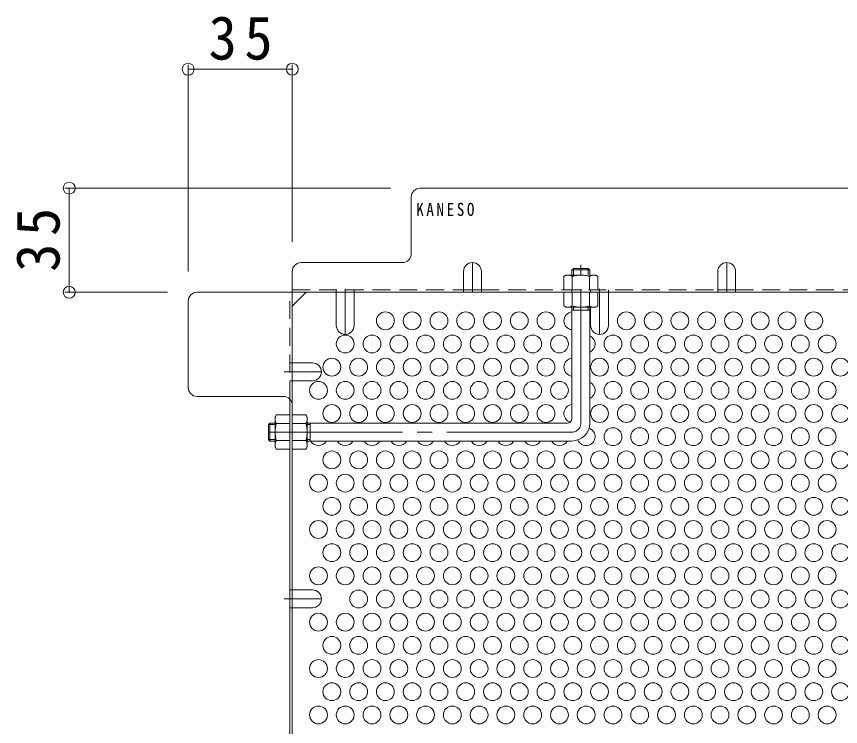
# Model space of a CAD drawing. Units: millimetres at full size, sheet at 1:5; details may follow other scales. Extents: x -1338 to 1352, y -985 to 867.
# Drawn here: x 126 to 403, y 612.9 to 851.6 of the extents above; entities that cross this region are included whole.
import ezdxf

# ---------------------------------------------------------------- set-up
doc = ezdxf.new("R2010")
doc.units = ezdxf.units.MM
doc.header["$LTSCALE"] = 5
doc.header["$PDMODE"] = 32
doc.header["$PDSIZE"] = 4
for name, pattern in [('CHAIN1', [8, 5, -1, 1, -1]), ('CHAIN2', [12, 9, -1, 1, -1]), ('DASHED1', [1.8, 1.2, -0.6])]:
    doc.linetypes.add(name, pattern=pattern)
for name, color, linetype, lineweight in [('5-1', 3, 'Continuous', 9), ('5-4', 7, 'Continuous', 9), ('5-5', 7, 'Continuous', 9), ('5-6', 2, 'Continuous', 9), ('5-7', 2, 'Continuous', 9), ('5-8', 2, 'Continuous', 9), ('5-B', 2, 'Continuous', 9)]:
    doc.layers.add(name, color=color, linetype=linetype, lineweight=lineweight)
doc.styles.add('ＭＳ ゴシック', font='')
doc.styles.get('ＭＳ ゴシック').set_extended_font_data('MS Gothic')

msp = doc.modelspace()

# ---------------------------------------------------------------- linework, layer by layer
at = {"layer": '5-1', "linetype": 'CHAIN2'}
for p, q in [((315.696, 714.907), (315.696, 768.139)), ((210.696, 711.907), (312.696, 711.907))]:
    msp.add_line(p, q, dxfattribs=at)
at = {"layer": '5-1', "linetype": 'DASHED1'}
for p, q in [((312.696, 766.407), (313.196, 766.907)), ((318.696, 766.407), (312.696, 766.407)), ((312.696, 766.407), (312.696, 764.707)), ((318.196, 766.907), (313.196, 766.907)), ((313.196, 764.707), (313.196, 766.907)), ((318.696, 766.407), (318.196, 766.907)), ((318.196, 764.707), (318.196, 766.907)), ((318.696, 766.407), (318.696, 764.707))]:
    msp.add_line(p, q, dxfattribs=at)
at = {"layer": '5-1'}
for p, q in [((312.696, 716.407), (312.696, 753.907)), ((313.196, 752.907), (313.196, 753.907)), ((318.196, 752.907), (318.196, 753.907)), ((318.696, 714.907), (318.696, 753.907)), ((318.696, 752.907), (312.696, 752.907)), ((211.196, 714.907), (210.696, 714.407)), ((211.196, 714.907), (211.196, 708.907)), ((211.196, 714.907), (212.896, 714.907)), ((223.696, 714.907), (311.196, 714.907)), ((224.696, 714.907), (224.696, 708.907)), ((210.696, 714.407), (210.696, 709.407)), ((212.896, 714.407), (210.696, 714.407)), ((224.696, 714.407), (223.696, 714.407)), ((211.196, 708.907), (210.696, 709.407)), ((212.896, 709.407), (210.696, 709.407)), ((224.696, 709.407), (223.696, 709.407)), ((211.196, 708.907), (212.896, 708.907)), ((223.696, 708.907), (312.696, 708.907))]:
    msp.add_line(p, q, dxfattribs=at)
for centre, radius in [((311.196, 716.407), 1.5), ((312.696, 714.907), 6)]:
    msp.add_arc(centre, radius, 270, 0, dxfattribs=at)
at = {"layer": '5-1', "linetype": 'CHAIN2'}
msp.add_arc((312.696, 714.907), 3, 270, 0, dxfattribs=at)
at = {"layer": '5-4'}
for p, q in [((183.693, 835.407), (183.693, 765.907)), ((183.693, 833.907), (218.696, 833.907)), ((218.696, 835.407), (218.696, 775.907)), ((142.193, 793.907), (251.697, 793.907)), ((143.693, 793.907), (143.693, 758.907)), ((142.193, 758.907), (176.693, 758.907))]:
    msp.add_line(p, q, dxfattribs=at)
for p in [(183.693, 833.907), (218.696, 833.907), (143.693, 793.907), (143.693, 758.907)]:
    msp.add_point(p, dxfattribs=at)
at = {"layer": '5-6'}
for centre in [(249.996, 749.327), (258.996, 749.327), (267.996, 749.327), (276.996, 749.327), (285.996, 749.327), (294.996, 749.327), (303.996, 749.327), (330.996, 749.327), (339.996, 749.327), (348.996, 749.327), (357.996, 749.327), (366.996, 749.327), (375.996, 749.327), (384.996, 749.327), (393.996, 749.327), (236.496, 741.533), (245.496, 741.533), (254.496, 741.533), (263.496, 741.533), (272.496, 741.533), (281.496, 741.533), (290.496, 741.533), (299.496, 741.533), (308.496, 741.533), (326.496, 741.533), (335.496, 741.533), (344.496, 741.533), (353.496, 741.533), (362.496, 741.533), (371.496, 741.533), (380.496, 741.533), (389.496, 741.533), (398.496, 741.533), (231.996, 733.739), (240.996, 733.739), (249.996, 733.739), (258.996, 733.739), (267.996, 733.739), (276.996, 733.739), (285.996, 733.739), (294.996, 733.739), (303.996, 733.739), (321.996, 733.739), (330.996, 733.739), (339.996, 733.739), (348.996, 733.739), (357.996, 733.739), (366.996, 733.739), (375.996, 733.739), (384.996, 733.739), (393.996, 733.739), (402.996, 733.739), (227.496, 725.945), (236.496, 725.945), (245.496, 725.945), (254.496, 725.945), (263.496, 725.945), (272.496, 725.945), (281.496, 725.945), (290.496, 725.945), (299.496, 725.945), (308.496, 725.945), (326.496, 725.945), (335.496, 725.945), (344.496, 725.945), (353.496, 725.945), (362.496, 725.945), (371.496, 725.945), (380.496, 725.945), (389.496, 725.945), (398.496, 725.945), (231.996, 718.151), (240.996, 718.151), (249.996, 718.151), (258.996, 718.151), (267.996, 718.151), (276.996, 718.151), (285.996, 718.151), (294.996, 718.151), (303.996, 718.151), (321.996, 718.151), (330.996, 718.151), (339.996, 718.151), (348.996, 718.151), (357.996, 718.151), (366.996, 718.151), (375.996, 718.151), (384.996, 718.151), (393.996, 718.151), (402.996, 718.151), (326.496, 710.356), (335.496, 710.356), (344.496, 710.356), (353.496, 710.356), (362.496, 710.356), (371.496, 710.356), (380.496, 710.356), (389.496, 710.356), (398.496, 710.356), (231.996, 702.562), (240.996, 702.562), (249.996, 702.562), (258.996, 702.562), (267.996, 702.562), (276.996, 702.562), (285.996, 702.562), (294.996, 702.562), (303.996, 702.562), (312.996, 702.562), (321.996, 702.562), (330.996, 702.562), (339.996, 702.562), (348.996, 702.562), (357.996, 702.562), (366.996, 702.562), (375.996, 702.562), (384.996, 702.562), (393.996, 702.562), (402.996, 702.562), (227.496, 694.768), (236.496, 694.768), (245.496, 694.768), (254.496, 694.768), (263.496, 694.768), (272.496, 694.768), (281.496, 694.768), (290.496, 694.768), (299.496, 694.768), (308.496, 694.768), (317.496, 694.768), (326.496, 694.768), (335.496, 694.768), (344.496, 694.768), (353.496, 694.768), (362.496, 694.768), (371.496, 694.768), (380.496, 694.768), (389.496, 694.768), (398.496, 694.768), (231.996, 686.974), (240.996, 686.974), (249.996, 686.974), (258.996, 686.974), (267.996, 686.974), (276.996, 686.974), (285.996, 686.974), (294.996, 686.974), (303.996, 686.974), (312.996, 686.974), (321.996, 686.974), (330.996, 686.974), (339.996, 686.974), (348.996, 686.974), (357.996, 686.974), (366.996, 686.974), (375.996, 686.974), (384.996, 686.974), (393.996, 686.974), (402.996, 686.974), (227.496, 679.179), (236.496, 679.179), (245.496, 679.179), (254.496, 679.179), (263.496, 679.179), (272.496, 679.179), (281.496, 679.179), (290.496, 679.179), (299.496, 679.179), (308.496, 679.179), (317.496, 679.179), (326.496, 679.179), (335.496, 679.179), (344.496, 679.179), (353.496, 679.179), (362.496, 679.179), (371.496, 679.179), (380.496, 679.179), (389.496, 679.179), (398.496, 679.179), (231.996, 671.385), (240.996, 671.385), (249.996, 671.385), (258.996, 671.385), (267.996, 671.385), (276.996, 671.385), (285.996, 671.385), (294.996, 671.385), (303.996, 671.385), (312.996, 671.385), (321.996, 671.385), (330.996, 671.385), (339.996, 671.385), (348.996, 671.385), (357.996, 671.385), (366.996, 671.385), (375.996, 671.385), (384.996, 671.385), (393.996, 671.385), (402.996, 671.385), (227.496, 663.591), (236.496, 663.591), (245.496, 663.591), (254.496, 663.591), (263.496, 663.591), (272.496, 663.591), (281.496, 663.591), (290.496, 663.591), (299.496, 663.591), (308.496, 663.591), (317.496, 663.591), (326.496, 663.591), (335.496, 663.591), (344.496, 663.591), (353.496, 663.591), (362.496, 663.591), (371.496, 663.591), (380.496, 663.591), (389.496, 663.591), (398.496, 663.591), (240.996, 655.797), (249.996, 655.797), (258.996, 655.797), (267.996, 655.797), (276.996, 655.797), (285.996, 655.797), (294.996, 655.797), (303.996, 655.797), (312.996, 655.797), (321.996, 655.797), (330.996, 655.797), (339.996, 655.797), (348.996, 655.797), (357.996, 655.797), (366.996, 655.797), (375.996, 655.797), (384.996, 655.797), (393.996, 655.797), (402.996, 655.797), (227.496, 648.003), (236.496, 648.003), (245.496, 648.003), (254.496, 648.003), (263.496, 648.003), (272.496, 648.003), (281.496, 648.003), (290.496, 648.003), (299.496, 648.003), (308.496, 648.003), (317.496, 648.003), (326.496, 648.003), (335.496, 648.003), (344.496, 648.003), (353.496, 648.003), (362.496, 648.003), (371.496, 648.003), (380.496, 648.003), (389.496, 648.003), (398.496, 648.003), (231.996, 640.208), (240.996, 640.208), (249.996, 640.208), (258.996, 640.208), (267.996, 640.208), (276.996, 640.208), (285.996, 640.208), (294.996, 640.208), (303.996, 640.208), (312.996, 640.208), (321.996, 640.208), (330.996, 640.208), (339.996, 640.208), (348.996, 640.208), (357.996, 640.208), (366.996, 640.208), (375.996, 640.208), (384.996, 640.208), (393.996, 640.208), (402.996, 640.208), (227.496, 632.414), (236.496, 632.414), (245.496, 632.414), (254.496, 632.414), (263.496, 632.414), (272.496, 632.414), (281.496, 632.414), (290.496, 632.414), (299.496, 632.414), (308.496, 632.414), (317.496, 632.414), (326.496, 632.414), (335.496, 632.414), (344.496, 632.414), (353.496, 632.414), (362.496, 632.414), (371.496, 632.414), (380.496, 632.414), (389.496, 632.414), (398.496, 632.414), (231.996, 624.62), (240.996, 624.62), (249.996, 624.62), (258.996, 624.62), (267.996, 624.62), (276.996, 624.62), (285.996, 624.62), (294.996, 624.62), (303.996, 624.62), (312.996, 624.62), (321.996, 624.62), (330.996, 624.62), (339.996, 624.62), (348.996, 624.62), (357.996, 624.62), (366.996, 624.62), (375.996, 624.62), (384.996, 624.62), (393.996, 624.62), (402.996, 624.62), (227.496, 616.826), (236.496, 616.826), (245.496, 616.826), (254.496, 616.826), (263.496, 616.826), (272.496, 616.826), (281.496, 616.826), (290.496, 616.826), (299.496, 616.826), (308.496, 616.826), (317.496, 616.826), (326.496, 616.826), (335.496, 616.826), (344.496, 616.826), (353.496, 616.826), (362.496, 616.826), (371.496, 616.826), (380.496, 616.826), (389.496, 616.826), (398.496, 616.826)]:
    msp.add_circle(centre, 3, dxfattribs=at)
for centre, start, end in [((312.996, 749.327), 95.73917, 264.26083), ((317.496, 741.533), 293.57818, 66.42182), ((312.996, 733.739), 95.73917, 264.26083), ((317.496, 725.945), 293.57818, 66.42182), ((312.996, 718.151), 95.73917, 254.7612), ((317.496, 710.356), 202.34376, 71.25778), ((227.496, 710.356), 209.83741, 330.16259), ((236.496, 710.356), 209.83741, 330.16259), ((245.496, 710.356), 209.83741, 330.16259), ((254.496, 710.356), 209.83741, 330.16259), ((263.496, 710.356), 209.83741, 330.16259), ((272.496, 710.356), 209.83741, 330.16259), ((281.496, 710.356), 209.83741, 330.16259), ((290.496, 710.356), 209.83741, 330.16259), ((299.496, 710.356), 209.83741, 330.16259), ((308.496, 710.356), 209.83741, 330.16259)]:
    msp.add_arc(centre, 3, start, end, dxfattribs=at)
at = {"layer": '5-7'}
for p, q in [((553.296, 793.907), (261.697, 793.907)), ((258.697, 771.907), (258.697, 790.907)), ((221.696, 768.907), (255.697, 768.907)), ((218.696, 765.907), (218.696, 374.3)), ((276.246, 759.707), (282.246, 759.707)), ((361.746, 759.707), (367.746, 759.707)), ((186.693, 758.907), (628.3, 758.907)), ((218.696, 754.295), (223.309, 758.907)), ((183.693, 726.906), (183.693, 755.907)), ((215.696, 723.906), (186.693, 723.906)), ((217.896, 722.946), (217.896, 588.564))]:
    msp.add_line(p, q, dxfattribs=at)
at = {"layer": '5-7', "linetype": 'DASHED1'}
for p, q in [((218.696, 759.707), (276.246, 759.707)), ((233.496, 758.907), (233.496, 759.707)), ((239.496, 758.907), (239.496, 759.707)), ((282.246, 759.707), (361.746, 759.707)), ((312.696, 758.907), (312.696, 759.707)), ((318.996, 758.907), (318.996, 759.707)), ((324.996, 758.907), (324.996, 759.707)), ((367.746, 759.707), (447.246, 759.707)), ((217.896, 722.946), (217.896, 758.907)), ((218.696, 735.165), (217.896, 735.165)), ((218.696, 729.165), (217.896, 729.165)), ((218.696, 658.84), (217.896, 658.84)), ((218.696, 652.84), (217.896, 652.84))]:
    msp.add_line(p, q, dxfattribs=at)
at = {"layer": '5-7'}
for centre, start, end in [((261.697, 790.907), 90, 180), ((255.697, 771.907), 270, 0), ((221.696, 765.907), 90, 180), ((186.693, 755.907), 90, 180), ((186.693, 726.906), 180, 270), ((215.696, 720.906), 0, 90)]:
    msp.add_arc(centre, 3, start, end, dxfattribs=at)
at = {"layer": '5-8', "linetype": 'CHAIN1'}
for p, q in [((279.246, 758.907), (279.246, 768.907)), ((364.746, 758.907), (364.746, 768.907)), ((236.496, 760.107), (236.496, 744.757)), ((321.996, 760.107), (321.996, 744.757)), ((215.989, 732.165), (228.496, 732.165)), ((215.989, 655.84), (228.496, 655.84))]:
    msp.add_line(p, q, dxfattribs=at)
at = {"layer": '5-8'}
for p, q in [((276.246, 765.907), (276.246, 758.907)), ((282.246, 765.907), (282.246, 758.907)), ((361.746, 765.907), (361.746, 758.907)), ((367.746, 765.907), (367.746, 758.907)), ((233.496, 747.757), (233.496, 758.907)), ((239.496, 747.757), (239.496, 758.907)), ((324.996, 747.757), (324.996, 758.907)), ((318.996, 747.757), (318.996, 753.907)), ((225.496, 735.165), (218.696, 735.165)), ((225.496, 729.165), (218.696, 729.165)), ((225.496, 658.84), (218.696, 658.84)), ((225.496, 652.84), (218.696, 652.84))]:
    msp.add_line(p, q, dxfattribs=at)
for centre, start, end in [((279.246, 765.907), 0, 180), ((364.746, 765.907), 0, 180), ((236.496, 747.757), 180, 0), ((321.996, 747.757), 180, 0), ((225.496, 732.165), 270, 90), ((225.496, 655.84), 270, 90)]:
    msp.add_arc(centre, 3, start, end, dxfattribs=at)
at = {"layer": '5-B', "linetype": 'DASHED1'}
for p, q in [((310.696, 764.707), (309.946, 764.274)), ((310.696, 764.707), (320.696, 764.707)), ((320.696, 764.707), (321.446, 764.274)), ((309.946, 759.707), (309.946, 764.274)), ((312.833, 764.274), (312.833, 759.707)), ((318.56, 764.274), (318.56, 759.707)), ((321.446, 759.707), (321.446, 764.274)), ((309.946, 759.707), (321.446, 759.707))]:
    msp.add_line(p, q, dxfattribs=at)
at = {"layer": '5-B'}
for p, q in [((321.446, 758.907), (309.946, 758.907)), ((309.946, 758.907), (309.946, 754.34)), ((312.833, 754.34), (312.833, 758.907)), ((318.56, 754.34), (318.56, 758.907)), ((321.446, 758.907), (321.446, 754.34)), ((310.696, 753.907), (309.946, 754.34)), ((320.696, 753.907), (310.696, 753.907)), ((320.696, 753.907), (321.446, 754.34)), ((212.896, 716.907), (213.329, 717.657)), ((217.896, 717.657), (213.329, 717.657)), ((217.896, 717.657), (217.896, 706.157)), ((218.696, 717.657), (218.696, 706.157)), ((218.696, 717.657), (223.263, 717.657)), ((223.696, 716.907), (223.263, 717.657)), ((212.896, 716.907), (212.896, 706.907)), ((213.329, 714.77), (217.896, 714.77)), ((223.263, 714.77), (218.696, 714.77)), ((223.696, 716.907), (223.696, 706.907)), ((212.896, 706.907), (213.329, 706.157)), ((213.329, 709.044), (217.896, 709.044)), ((223.263, 709.044), (218.696, 709.044)), ((223.696, 706.907), (223.263, 706.157)), ((217.896, 706.157), (213.329, 706.157)), ((218.696, 706.157), (223.263, 706.157))]:
    msp.add_line(p, q, dxfattribs=at)
at = {"layer": '5-B', "linetype": 'DASHED1'}
for centre, radius, start, end in [((311.591, 761.425), 3.29, 93.92075, 120), ((311.356, 761.972), 2.735, 57.31491, 89.78969), ((315.696, 755.024), 9.683, 72.79973, 107.20026), ((320.037, 761.972), 2.735, 90.2103, 122.68507), ((319.802, 761.425), 3.29, 59.99998, 86.07924)]:
    msp.add_arc(centre, radius, start, end, dxfattribs=at)
at = {"layer": '5-B'}
for centre, radius, start, end in [((311.591, 757.189), 3.29, 239.99998, 266.07924), ((311.356, 756.642), 2.735, 270.2103, 302.68507), ((315.696, 763.59), 9.683, 252.79973, 287.20026), ((320.037, 756.642), 2.735, 237.31491, 269.78969), ((319.802, 757.189), 3.29, 273.92075, 300), ((216.178, 716.012), 3.29, 150, 176.07925), ((220.414, 716.012), 3.29, 3.92075, 30), ((215.631, 716.247), 2.735, 180.21031, 212.68509), ((222.579, 711.907), 9.683, 162.79974, 197.20027), ((220.962, 716.247), 2.735, 327.31491, 359.78969), ((214.014, 711.907), 9.683, 342.79973, 17.20026), ((215.631, 707.567), 2.735, 147.31493, 179.7897), ((216.178, 707.802), 3.29, 183.92076, 210.00002), ((220.414, 707.802), 3.29, 329.99998, 356.07924), ((220.962, 707.567), 2.735, 0.2103, 32.68507)]:
    msp.add_arc(centre, radius, start, end, dxfattribs=at)

# ---------------------------------------------------------------- texts
at = {"layer": '5-4', "color": 2, "insert": (190.57, 836.907), "char_height": 14.66, "attachment_point": 7, "style": 'ＭＳ ゴシック'}
msp.add_mtext('\\T1.27;\\W0.95;35', dxfattribs=at)
at = {"layer": '5-4', "color": 2, "insert": (140.693, 765.782), "char_height": 14.66, "attachment_point": 7, "rotation": 90, "style": 'ＭＳ ゴシック'}
msp.add_mtext('\\T1.27;\\W0.95;35', dxfattribs=at)
at = {"layer": '5-5', "color": 6, "insert": (260.347, 784.507), "char_height": 4.399, "attachment_point": 7, "style": 'ＭＳ ゴシック'}
msp.add_mtext('\\T1.34;\\W0.85;KANESO', dxfattribs=at)

doc.saveas('drawing.dxf')
